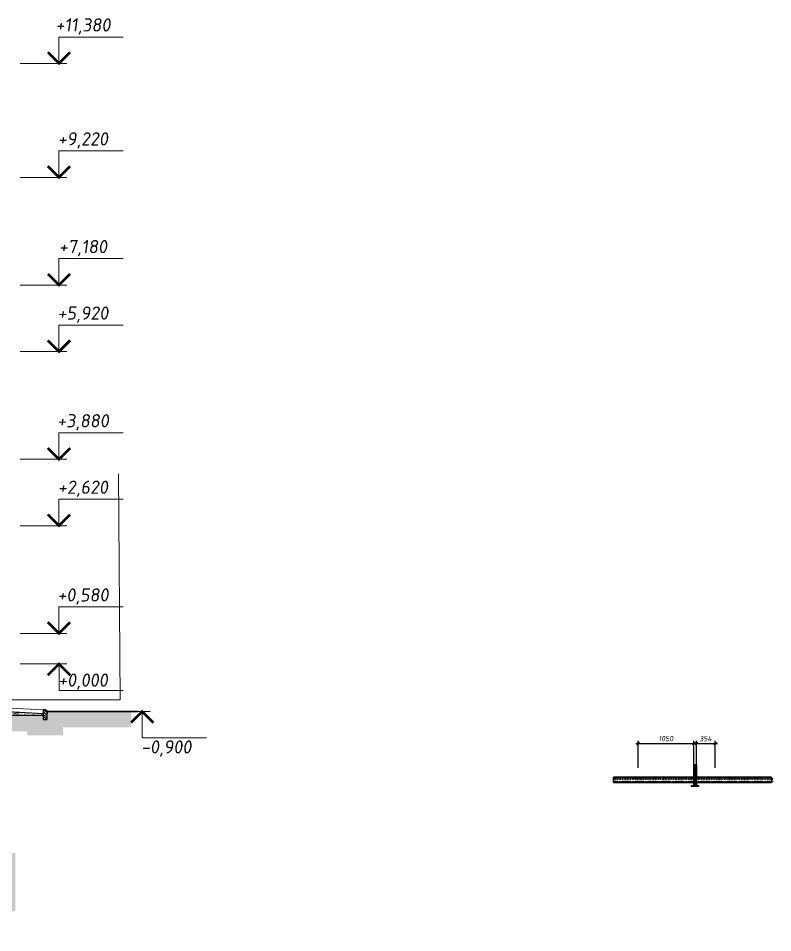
# Model space of a CAD drawing. Header units: millimetres. Extents: x -4447806 to 13389969, y -2188499 to 852203.
# Drawn here: x 3445554 to 3459855, y -689551 to -672224 of the extents above; entities that cross this region are included whole.
import ezdxf
from ezdxf.enums import TextEntityAlignment as Align

# ---------------------------------------------------------------- set-up
doc = ezdxf.new("R2010")
doc.units = ezdxf.units.MM
doc.set_wipeout_variables(frame=1)
doc.linetypes.add('ACAD_ISO02W100', pattern=[15, 12, -3])
for name, color, linetype, lineweight in [('+АР_Отметки', 2, 'Continuous', 9), ('_ЭОМ_ РАЗМЕРЫ', 175, 'Continuous', 15), ('_ЭОМ_Лоток_1', 174, 'Continuous', 30), ('_ЭОМ_Лоток_2_СПЗ', 224, 'Continuous', 30), ('АР_Выноски', 174, 'Continuous', 9), ('АР_Отметки', 250, 'Continuous', 15), ('АР_Штриховка', 252, 'Continuous', 0), ('Фасад толстый', 250, 'Continuous', 30)]:
    doc.layers.add(name, color=color, linetype=linetype, lineweight=lineweight)
doc.styles.add('ROMAND', font='ROMAND', dxfattribs={"width": 0.85})
doc.styles.add('SIMPLEX', font='simplex.shx', dxfattribs={"width": 0.85, "oblique": 7})
doc.styles.add('Архитектурный', font='isocpeur.ttf', dxfattribs={"oblique": 8})
doc.dimstyles.new('R_50', dxfattribs={"dimtxt": 100, "dimasz": 50, "dimexe": 50, "dimexo": 50, "dimgap": 40, "dimtad": 1, "dimdec": 0, "dimzin": 0, "dimdsep": 46, "dimtxsty": 'SIMPLEX', "dimblk1": 'OBLIQUE', "dimblk2": 'OBLIQUE', "dimsah": 1, "dimcen": 0, "dimdle": 50, "dimclrd": 8, "dimclre": 8, "dimclrt": 256, "dimadec": 0, "dimazin": 0, "dimtfac": 2, "dimtdec": 0, "dimtofl": 0, "dimtmove": 0, "dimatfit": 3, "dimldrblk": 'CLOSEDBLANK', "dimfxl": 300, "dimtvp": 3, "dimtfill": 1, "dimtolj": 1, "dimtzin": 0, "dimarcsym": 0})

# ---------------------------------------------------------------- blocks, each defined once
blk = doc.blocks.new('BL034')
at = {"color": 0, "linetype": 'ByBlock', "lineweight": 9}
blk.add_lwpolyline([(0, 0), (0, 500), (1216, 500)], dxfattribs=at)
at = {"color": 0, "linetype": 'ByBlock', "lineweight": 70, "const_width": 50}
blk.add_lwpolyline([(-212, 212), (0, 0), (212, 212)], dxfattribs=at)
at = {"linetype": 'ByBlock', "lineweight": 9, "style": 'ROMAND', "width": 0.85, "flags": 4}
blk.add_attdef('NN,NNN', text='', height=250, dxfattribs=at).set_placement((650, 700), align=Align.MIDDLE)
blk = doc.blocks.new('*U1284')
blk.add_wipeout([(-39, 100), (-39, 88), (-39, 86), (-39, 0), (2961, 0), (2961, 100)])
at = {"color": 0, "linetype": 'ByBlock', "lineweight": -2}
for p, q in [((2961, 100), (-39, 100)), ((-39, 88), (-39, 100)), ((-39, 88), (-39, 86)), ((-39, 0), (-39, 86)), ((2961, 0), (-39, 0)), ((-22, 73), (-27, 73)), ((-27, 66), (-22, 66)), ((-22, 23), (-27, 23)), ((-27, 16), (-22, 16)), ((8, 73), (3, 73)), ((3, 66), (8, 66)), ((8, 23), (3, 23)), ((3, 16), (8, 16)), ((38, 73), (33, 73)), ((33, 66), (38, 66)), ((38, 23), (33, 23)), ((33, 16), (38, 16)), ((73, 73), (68, 73)), ((68, 66), (73, 66)), ((103, 73), (98, 73)), ((98, 66), (103, 66)), ((138, 73), (133, 73)), ((133, 66), (138, 66)), ((138, 23), (133, 23)), ((133, 16), (138, 16)), ((168, 73), (163, 73)), ((163, 66), (168, 66)), ((168, 23), (163, 23)), ((163, 16), (168, 16)), ((198, 73), (193, 73)), ((193, 66), (198, 66)), ((198, 23), (193, 23)), ((193, 16), (198, 16)), ((228, 73), (223, 73)), ((228, 73), (223, 73)), ((223, 66), (228, 66)), ((223, 66), (228, 66)), ((228, 23), (223, 23)), ((228, 23), (223, 23)), ((223, 16), (228, 16)), ((223, 16), (228, 16)), ((258, 73), (253, 73)), ((253, 66), (258, 66)), ((258, 23), (253, 23)), ((253, 16), (258, 16)), ((288, 73), (283, 73)), ((283, 66), (288, 66)), ((288, 23), (283, 23)), ((283, 16), (288, 16)), ((323, 73), (318, 73)), ((318, 66), (323, 66)), ((353, 73), (348, 73)), ((348, 66), (353, 66)), ((388, 73), (383, 73)), ((383, 66), (388, 66)), ((388, 23), (383, 23)), ((383, 16), (388, 16)), ((418, 73), (413, 73)), ((413, 66), (418, 66)), ((418, 23), (413, 23)), ((413, 16), (418, 16)), ((448, 73), (443, 73)), ((443, 66), (448, 66)), ((448, 23), (443, 23)), ((443, 16), (448, 16)), ((478, 73), (473, 73)), ((478, 73), (473, 73)), ((473, 66), (478, 66)), ((473, 66), (478, 66)), ((478, 23), (473, 23)), ((478, 23), (473, 23)), ((473, 16), (478, 16)), ((473, 16), (478, 16)), ((508, 73), (503, 73)), ((503, 66), (508, 66)), ((508, 23), (503, 23)), ((503, 16), (508, 16)), ((538, 73), (533, 73)), ((533, 66), (538, 66)), ((538, 23), (533, 23)), ((533, 16), (538, 16)), ((573, 73), (568, 73)), ((568, 66), (573, 66)), ((603, 73), (598, 73)), ((598, 66), (603, 66)), ((638, 73), (633, 73)), ((633, 66), (638, 66)), ((638, 23), (633, 23)), ((633, 16), (638, 16)), ((668, 73), (663, 73)), ((663, 66), (668, 66)), ((668, 23), (663, 23)), ((663, 16), (668, 16)), ((698, 73), (693, 73)), ((693, 66), (698, 66)), ((698, 23), (693, 23)), ((693, 16), (698, 16)), ((728, 73), (723, 73)), ((728, 73), (723, 73)), ((723, 66), (728, 66)), ((723, 66), (728, 66)), ((728, 23), (723, 23)), ((728, 23), (723, 23)), ((723, 16), (728, 16)), ((723, 16), (728, 16)), ((758, 73), (753, 73)), ((753, 66), (758, 66)), ((758, 23), (753, 23)), ((753, 16), (758, 16)), ((788, 73), (783, 73)), ((783, 66), (788, 66)), ((788, 23), (783, 23)), ((783, 16), (788, 16)), ((823, 73), (818, 73)), ((818, 66), (823, 66)), ((853, 73), (848, 73)), ((848, 66), (853, 66)), ((888, 73), (883, 73)), ((883, 66), (888, 66)), ((888, 23), (883, 23)), ((883, 16), (888, 16)), ((918, 73), (913, 73)), ((913, 66), (918, 66)), ((918, 23), (913, 23)), ((913, 16), (918, 16)), ((948, 73), (943, 73)), ((943, 66), (948, 66)), ((948, 23), (943, 23)), ((943, 16), (948, 16)), ((978, 73), (973, 73)), ((978, 73), (973, 73)), ((973, 66), (978, 66)), ((973, 66), (978, 66)), ((978, 23), (973, 23)), ((978, 23), (973, 23)), ((973, 16), (978, 16)), ((973, 16), (978, 16)), ((1008, 73), (1003, 73)), ((1003, 66), (1008, 66)), ((1008, 23), (1003, 23)), ((1003, 16), (1008, 16)), ((1038, 73), (1033, 73)), ((1033, 66), (1038, 66)), ((1038, 23), (1033, 23)), ((1033, 16), (1038, 16)), ((1073, 73), (1068, 73)), ((1068, 66), (1073, 66)), ((1103, 73), (1098, 73)), ((1098, 66), (1103, 66)), ((1138, 73), (1133, 73)), ((1133, 66), (1138, 66)), ((1138, 23), (1133, 23)), ((1133, 16), (1138, 16)), ((1168, 73), (1163, 73)), ((1163, 66), (1168, 66)), ((1168, 23), (1163, 23)), ((1163, 16), (1168, 16)), ((1198, 73), (1193, 73)), ((1193, 66), (1198, 66)), ((1198, 23), (1193, 23)), ((1193, 16), (1198, 16)), ((1228, 73), (1223, 73)), ((1228, 73), (1223, 73)), ((1223, 66), (1228, 66)), ((1223, 66), (1228, 66)), ((1228, 23), (1223, 23)), ((1228, 23), (1223, 23)), ((1223, 16), (1228, 16)), ((1223, 16), (1228, 16)), ((1258, 73), (1253, 73)), ((1253, 66), (1258, 66)), ((1258, 23), (1253, 23)), ((1253, 16), (1258, 16)), ((1288, 73), (1283, 73)), ((1283, 66), (1288, 66)), ((1288, 23), (1283, 23)), ((1283, 16), (1288, 16)), ((1323, 73), (1318, 73)), ((1318, 66), (1323, 66)), ((1353, 73), (1348, 73)), ((1348, 66), (1353, 66)), ((1388, 73), (1383, 73)), ((1383, 66), (1388, 66)), ((1388, 23), (1383, 23)), ((1383, 16), (1388, 16)), ((1418, 73), (1413, 73)), ((1413, 66), (1418, 66)), ((1418, 23), (1413, 23)), ((1413, 16), (1418, 16)), ((1448, 73), (1443, 73)), ((1443, 66), (1448, 66)), ((1448, 23), (1443, 23)), ((1443, 16), (1448, 16)), ((1478, 73), (1473, 73)), ((1478, 73), (1473, 73)), ((1473, 66), (1478, 66)), ((1473, 66), (1478, 66)), ((1478, 23), (1473, 23)), ((1478, 23), (1473, 23)), ((1473, 16), (1478, 16)), ((1473, 16), (1478, 16)), ((1508, 73), (1503, 73)), ((1503, 66), (1508, 66)), ((1508, 23), (1503, 23)), ((1503, 16), (1508, 16)), ((1538, 73), (1533, 73)), ((1533, 66), (1538, 66)), ((1538, 23), (1533, 23)), ((1533, 16), (1538, 16)), ((1573, 73), (1568, 73)), ((1568, 66), (1573, 66)), ((1603, 73), (1598, 73)), ((1598, 66), (1603, 66)), ((1638, 73), (1633, 73)), ((1633, 66), (1638, 66)), ((1638, 23), (1633, 23)), ((1633, 16), (1638, 16)), ((1668, 73), (1663, 73)), ((1663, 66), (1668, 66)), ((1668, 23), (1663, 23)), ((1663, 16), (1668, 16)), ((1698, 73), (1693, 73)), ((1693, 66), (1698, 66)), ((1698, 23), (1693, 23)), ((1693, 16), (1698, 16)), ((1728, 73), (1723, 73)), ((1728, 73), (1723, 73)), ((1723, 66), (1728, 66)), ((1723, 66), (1728, 66)), ((1728, 23), (1723, 23)), ((1728, 23), (1723, 23)), ((1723, 16), (1728, 16)), ((1723, 16), (1728, 16)), ((1758, 73), (1753, 73)), ((1753, 66), (1758, 66)), ((1758, 23), (1753, 23)), ((1753, 16), (1758, 16)), ((1788, 73), (1783, 73)), ((1783, 66), (1788, 66)), ((1788, 23), (1783, 23)), ((1783, 16), (1788, 16)), ((1823, 73), (1818, 73)), ((1818, 66), (1823, 66)), ((1853, 73), (1848, 73)), ((1848, 66), (1853, 66)), ((1888, 73), (1883, 73)), ((1883, 66), (1888, 66)), ((1888, 23), (1883, 23)), ((1883, 16), (1888, 16)), ((1918, 73), (1913, 73)), ((1913, 66), (1918, 66)), ((1918, 23), (1913, 23)), ((1913, 16), (1918, 16)), ((1948, 73), (1943, 73)), ((1943, 66), (1948, 66)), ((1948, 23), (1943, 23)), ((1943, 16), (1948, 16)), ((1978, 73), (1973, 73)), ((1978, 73), (1973, 73)), ((1973, 66), (1978, 66)), ((1973, 66), (1978, 66)), ((1978, 23), (1973, 23)), ((1978, 23), (1973, 23)), ((1973, 16), (1978, 16)), ((1973, 16), (1978, 16)), ((2008, 73), (2003, 73)), ((2003, 66), (2008, 66)), ((2008, 23), (2003, 23)), ((2003, 16), (2008, 16)), ((2038, 73), (2033, 73)), ((2033, 66), (2038, 66)), ((2038, 23), (2033, 23)), ((2033, 16), (2038, 16)), ((2073, 73), (2068, 73)), ((2068, 66), (2073, 66)), ((2103, 73), (2098, 73)), ((2098, 66), (2103, 66)), ((2138, 73), (2133, 73)), ((2133, 66), (2138, 66)), ((2138, 23), (2133, 23)), ((2133, 16), (2138, 16)), ((2168, 73), (2163, 73)), ((2163, 66), (2168, 66)), ((2168, 23), (2163, 23)), ((2163, 16), (2168, 16)), ((2198, 73), (2193, 73)), ((2193, 66), (2198, 66)), ((2198, 23), (2193, 23)), ((2193, 16), (2198, 16)), ((2228, 73), (2223, 73)), ((2228, 73), (2223, 73)), ((2223, 66), (2228, 66)), ((2223, 66), (2228, 66)), ((2228, 23), (2223, 23)), ((2228, 23), (2223, 23)), ((2223, 16), (2228, 16)), ((2223, 16), (2228, 16)), ((2258, 73), (2253, 73)), ((2253, 66), (2258, 66)), ((2258, 23), (2253, 23)), ((2253, 16), (2258, 16)), ((2288, 73), (2283, 73)), ((2283, 66), (2288, 66)), ((2288, 23), (2283, 23)), ((2283, 16), (2288, 16)), ((2323, 73), (2318, 73)), ((2318, 66), (2323, 66)), ((2353, 73), (2348, 73)), ((2348, 66), (2353, 66)), ((2388, 73), (2383, 73)), ((2383, 66), (2388, 66)), ((2388, 23), (2383, 23)), ((2383, 16), (2388, 16)), ((2418, 73), (2413, 73)), ((2413, 66), (2418, 66)), ((2418, 23), (2413, 23)), ((2413, 16), (2418, 16)), ((2448, 73), (2443, 73)), ((2443, 66), (2448, 66)), ((2448, 23), (2443, 23)), ((2443, 16), (2448, 16)), ((2478, 73), (2473, 73)), ((2478, 73), (2473, 73)), ((2473, 66), (2478, 66)), ((2473, 66), (2478, 66)), ((2478, 23), (2473, 23)), ((2478, 23), (2473, 23)), ((2473, 16), (2478, 16)), ((2473, 16), (2478, 16)), ((2508, 73), (2503, 73)), ((2503, 66), (2508, 66)), ((2508, 23), (2503, 23)), ((2503, 16), (2508, 16)), ((2538, 73), (2533, 73)), ((2533, 66), (2538, 66)), ((2538, 23), (2533, 23)), ((2533, 16), (2538, 16)), ((2573, 73), (2568, 73)), ((2568, 66), (2573, 66)), ((2603, 73), (2598, 73)), ((2598, 66), (2603, 66)), ((2638, 73), (2633, 73)), ((2633, 66), (2638, 66)), ((2638, 23), (2633, 23)), ((2633, 16), (2638, 16)), ((2668, 73), (2663, 73)), ((2663, 66), (2668, 66)), ((2668, 23), (2663, 23)), ((2663, 16), (2668, 16)), ((2698, 73), (2693, 73)), ((2693, 66), (2698, 66)), ((2698, 23), (2693, 23)), ((2693, 16), (2698, 16)), ((2728, 73), (2723, 73)), ((2728, 73), (2723, 73)), ((2723, 66), (2728, 66)), ((2723, 66), (2728, 66)), ((2728, 23), (2723, 23)), ((2728, 23), (2723, 23)), ((2723, 16), (2728, 16)), ((2723, 16), (2728, 16)), ((2758, 73), (2753, 73)), ((2753, 66), (2758, 66)), ((2758, 23), (2753, 23)), ((2753, 16), (2758, 16)), ((2788, 73), (2783, 73)), ((2783, 66), (2788, 66)), ((2788, 23), (2783, 23)), ((2783, 16), (2788, 16)), ((2823, 73), (2818, 73)), ((2818, 66), (2823, 66)), ((2853, 73), (2848, 73)), ((2848, 66), (2853, 66)), ((2888, 73), (2883, 73)), ((2883, 66), (2888, 66)), ((2888, 23), (2883, 23)), ((2883, 16), (2888, 16)), ((2918, 73), (2913, 73)), ((2913, 66), (2918, 66)), ((2918, 23), (2913, 23)), ((2913, 16), (2918, 16)), ((2948, 73), (2943, 73)), ((2943, 66), (2948, 66)), ((2948, 23), (2943, 23)), ((2943, 16), (2948, 16)), ((2961, 100), (2961, 0)), ((2978, 73), (2973, 73)), ((2973, 66), (2978, 66)), ((2978, 23), (2973, 23)), ((2973, 16), (2978, 16))]:
    blk.add_line(p, q, dxfattribs=at)
for centre, start, end in [((-27, 69), 90, 270), ((-27, 20), 90, 270), ((-22, 69), 270, 90), ((-22, 20), 270, 90), ((3, 69), 90, 270), ((3, 20), 90, 270), ((8, 69), 270, 90), ((8, 20), 270, 90), ((33, 69), 90, 270), ((33, 20), 90, 270), ((38, 69), 270, 90), ((38, 20), 270, 90), ((68, 69), 90, 270), ((73, 69), 270, 90), ((98, 69), 90, 270), ((103, 69), 270, 90), ((133, 69), 90, 270), ((133, 20), 90, 270), ((138, 69), 270, 90), ((138, 20), 270, 90), ((163, 69), 90, 270), ((163, 20), 90, 270), ((168, 69), 270, 90), ((168, 20), 270, 90), ((193, 69), 90, 270), ((193, 20), 90, 270), ((198, 69), 270, 90), ((198, 20), 270, 90), ((223, 69), 90, 270), ((223, 69), 90, 270), ((223, 20), 90, 270), ((223, 20), 90, 270), ((228, 69), 270, 90), ((228, 69), 270, 90), ((228, 20), 270, 90), ((228, 20), 270, 90), ((253, 69), 90, 270), ((253, 20), 90, 270), ((258, 69), 270, 90), ((258, 20), 270, 90), ((283, 69), 90, 270), ((283, 20), 90, 270), ((288, 69), 270, 90), ((288, 20), 270, 90), ((318, 69), 90, 270), ((323, 69), 270, 90), ((348, 69), 90, 270), ((353, 69), 270, 90), ((383, 69), 90, 270), ((383, 20), 90, 270), ((388, 69), 270, 90), ((388, 20), 270, 90), ((413, 69), 90, 270), ((413, 20), 90, 270), ((418, 69), 270, 90), ((418, 20), 270, 90), ((443, 69), 90, 270), ((443, 20), 90, 270), ((448, 69), 270, 90), ((448, 20), 270, 90), ((473, 69), 90, 270), ((473, 69), 90, 270), ((473, 20), 90, 270), ((473, 20), 90, 270), ((478, 69), 270, 90), ((478, 69), 270, 90), ((478, 20), 270, 90), ((478, 20), 270, 90), ((503, 69), 90, 270), ((503, 20), 90, 270), ((508, 69), 270, 90), ((508, 20), 270, 90), ((533, 69), 90, 270), ((533, 20), 90, 270), ((538, 69), 270, 90), ((538, 20), 270, 90), ((568, 69), 90, 270), ((573, 69), 270, 90), ((598, 69), 90, 270), ((603, 69), 270, 90), ((633, 69), 90, 270), ((633, 20), 90, 270), ((638, 69), 270, 90), ((638, 20), 270, 90), ((663, 69), 90, 270), ((663, 20), 90, 270), ((668, 69), 270, 90), ((668, 20), 270, 90), ((693, 69), 90, 270), ((693, 20), 90, 270), ((698, 69), 270, 90), ((698, 20), 270, 90), ((723, 69), 90, 270), ((723, 69), 90, 270), ((723, 20), 90, 270), ((723, 20), 90, 270), ((728, 69), 270, 90), ((728, 69), 270, 90), ((728, 20), 270, 90), ((728, 20), 270, 90), ((753, 69), 90, 270), ((753, 20), 90, 270), ((758, 69), 270, 90), ((758, 20), 270, 90), ((783, 69), 90, 270), ((783, 20), 90, 270), ((788, 69), 270, 90), ((788, 20), 270, 90), ((818, 69), 90, 270), ((823, 69), 270, 90), ((848, 69), 90, 270), ((853, 69), 270, 90), ((883, 69), 90, 270), ((883, 20), 90, 270), ((888, 69), 270, 90), ((888, 20), 270, 90), ((913, 69), 90, 270), ((913, 20), 90, 270), ((918, 69), 270, 90), ((918, 20), 270, 90), ((943, 69), 90, 270), ((943, 20), 90, 270), ((948, 69), 270, 90), ((948, 20), 270, 90), ((973, 69), 90, 270), ((973, 69), 90, 270), ((973, 20), 90, 270), ((973, 20), 90, 270), ((978, 69), 270, 90), ((978, 69), 270, 90), ((978, 20), 270, 90), ((978, 20), 270, 90), ((1003, 69), 90, 270), ((1003, 20), 90, 270), ((1008, 69), 270, 90), ((1008, 20), 270, 90), ((1033, 69), 90, 270), ((1033, 20), 90, 270), ((1038, 69), 270, 90), ((1038, 20), 270, 90), ((1068, 69), 90, 270), ((1073, 69), 270, 90), ((1098, 69), 90, 270), ((1103, 69), 270, 90), ((1133, 69), 90, 270), ((1133, 20), 90, 270), ((1138, 69), 270, 90), ((1138, 20), 270, 90), ((1163, 69), 90, 270), ((1163, 20), 90, 270), ((1168, 69), 270, 90), ((1168, 20), 270, 90), ((1193, 69), 90, 270), ((1193, 20), 90, 270), ((1198, 69), 270, 90), ((1198, 20), 270, 90), ((1223, 69), 90, 270), ((1223, 69), 90, 270), ((1223, 20), 90, 270), ((1223, 20), 90, 270), ((1228, 69), 270, 90), ((1228, 69), 270, 90), ((1228, 20), 270, 90), ((1228, 20), 270, 90), ((1253, 69), 90, 270), ((1253, 20), 90, 270), ((1258, 69), 270, 90), ((1258, 20), 270, 90), ((1283, 69), 90, 270), ((1283, 20), 90, 270), ((1288, 69), 270, 90), ((1288, 20), 270, 90), ((1318, 69), 90, 270), ((1323, 69), 270, 90), ((1348, 69), 90, 270), ((1353, 69), 270, 90), ((1383, 69), 90, 270), ((1383, 20), 90, 270), ((1388, 69), 270, 90), ((1388, 20), 270, 90), ((1413, 69), 90, 270), ((1413, 20), 90, 270), ((1418, 69), 270, 90), ((1418, 20), 270, 90), ((1443, 69), 90, 270), ((1443, 20), 90, 270), ((1448, 69), 270, 90), ((1448, 20), 270, 90), ((1473, 69), 90, 270), ((1473, 69), 90, 270), ((1473, 20), 90, 270), ((1473, 20), 90, 270), ((1478, 69), 270, 90), ((1478, 69), 270, 90), ((1478, 20), 270, 90), ((1478, 20), 270, 90), ((1503, 69), 90, 270), ((1503, 20), 90, 270), ((1508, 69), 270, 90), ((1508, 20), 270, 90), ((1533, 69), 90, 270), ((1533, 20), 90, 270), ((1538, 69), 270, 90), ((1538, 20), 270, 90), ((1568, 69), 90, 270), ((1573, 69), 270, 90), ((1598, 69), 90, 270), ((1603, 69), 270, 90), ((1633, 69), 90, 270), ((1633, 20), 90, 270), ((1638, 69), 270, 90), ((1638, 20), 270, 90), ((1663, 69), 90, 270), ((1663, 20), 90, 270), ((1668, 69), 270, 90), ((1668, 20), 270, 90), ((1693, 69), 90, 270), ((1693, 20), 90, 270), ((1698, 69), 270, 90), ((1698, 20), 270, 90), ((1723, 69), 90, 270), ((1723, 69), 90, 270), ((1723, 20), 90, 270), ((1723, 20), 90, 270), ((1728, 69), 270, 90), ((1728, 69), 270, 90), ((1728, 20), 270, 90), ((1728, 20), 270, 90), ((1753, 69), 90, 270), ((1753, 20), 90, 270), ((1758, 69), 270, 90), ((1758, 20), 270, 90), ((1783, 69), 90, 270), ((1783, 20), 90, 270), ((1788, 69), 270, 90), ((1788, 20), 270, 90), ((1818, 69), 90, 270), ((1823, 69), 270, 90), ((1848, 69), 90, 270), ((1853, 69), 270, 90), ((1883, 69), 90, 270), ((1883, 20), 90, 270), ((1888, 69), 270, 90), ((1888, 20), 270, 90), ((1913, 69), 90, 270), ((1913, 20), 90, 270), ((1918, 69), 270, 90), ((1918, 20), 270, 90), ((1943, 69), 90, 270), ((1943, 20), 90, 270), ((1948, 69), 270, 90), ((1948, 20), 270, 90), ((1973, 69), 90, 270), ((1973, 69), 90, 270), ((1973, 20), 90, 270), ((1973, 20), 90, 270), ((1978, 69), 270, 90), ((1978, 69), 270, 90), ((1978, 20), 270, 90), ((1978, 20), 270, 90), ((2003, 69), 90, 270), ((2003, 20), 90, 270), ((2008, 69), 270, 90), ((2008, 20), 270, 90), ((2033, 69), 90, 270), ((2033, 20), 90, 270), ((2038, 69), 270, 90), ((2038, 20), 270, 90), ((2068, 69), 90, 270), ((2073, 69), 270, 90), ((2098, 69), 90, 270), ((2103, 69), 270, 90), ((2133, 69), 90, 270), ((2133, 20), 90, 270), ((2138, 69), 270, 90), ((2138, 20), 270, 90), ((2163, 69), 90, 270), ((2163, 20), 90, 270), ((2168, 69), 270, 90), ((2168, 20), 270, 90), ((2193, 69), 90, 270), ((2193, 20), 90, 270), ((2198, 69), 270, 90), ((2198, 20), 270, 90), ((2223, 69), 90, 270), ((2223, 69), 90, 270), ((2223, 20), 90, 270), ((2223, 20), 90, 270), ((2228, 69), 270, 90), ((2228, 69), 270, 90), ((2228, 20), 270, 90), ((2228, 20), 270, 90), ((2253, 69), 90, 270), ((2253, 20), 90, 270), ((2258, 69), 270, 90), ((2258, 20), 270, 90), ((2283, 69), 90, 270), ((2283, 20), 90, 270), ((2288, 69), 270, 90), ((2288, 20), 270, 90), ((2318, 69), 90, 270), ((2323, 69), 270, 90), ((2348, 69), 90, 270), ((2353, 69), 270, 90), ((2383, 69), 90, 270), ((2383, 20), 90, 270), ((2388, 69), 270, 90), ((2388, 20), 270, 90), ((2413, 69), 90, 270), ((2413, 20), 90, 270), ((2418, 69), 270, 90), ((2418, 20), 270, 90), ((2443, 69), 90, 270), ((2443, 20), 90, 270), ((2448, 69), 270, 90), ((2448, 20), 270, 90), ((2473, 69), 90, 270), ((2473, 69), 90, 270), ((2473, 20), 90, 270), ((2473, 20), 90, 270), ((2478, 69), 270, 90), ((2478, 69), 270, 90), ((2478, 20), 270, 90), ((2478, 20), 270, 90), ((2503, 69), 90, 270), ((2503, 20), 90, 270), ((2508, 69), 270, 90), ((2508, 20), 270, 90), ((2533, 69), 90, 270), ((2533, 20), 90, 270), ((2538, 69), 270, 90), ((2538, 20), 270, 90), ((2568, 69), 90, 270), ((2573, 69), 270, 90), ((2598, 69), 90, 270), ((2603, 69), 270, 90), ((2633, 69), 90, 270), ((2633, 20), 90, 270), ((2638, 69), 270, 90), ((2638, 20), 270, 90), ((2663, 69), 90, 270), ((2663, 20), 90, 270), ((2668, 69), 270, 90), ((2668, 20), 270, 90), ((2693, 69), 90, 270), ((2693, 20), 90, 270), ((2698, 69), 270, 90), ((2698, 20), 270, 90), ((2723, 69), 90, 270), ((2723, 69), 90, 270), ((2723, 20), 90, 270), ((2723, 20), 90, 270), ((2728, 69), 270, 90), ((2728, 69), 270, 90), ((2728, 20), 270, 90), ((2728, 20), 270, 90), ((2753, 69), 90, 270), ((2753, 20), 90, 270), ((2758, 69), 270, 90), ((2758, 20), 270, 90), ((2783, 69), 90, 270), ((2783, 20), 90, 270), ((2788, 69), 270, 90), ((2788, 20), 270, 90), ((2818, 69), 90, 270), ((2823, 69), 270, 90), ((2848, 69), 90, 270), ((2853, 69), 270, 90), ((2883, 69), 90, 270), ((2883, 20), 90, 270), ((2888, 69), 270, 90), ((2888, 20), 270, 90), ((2913, 69), 90, 270), ((2913, 20), 90, 270), ((2918, 69), 270, 90), ((2918, 20), 270, 90), ((2943, 69), 90, 270), ((2943, 20), 90, 270), ((2948, 69), 270, 90), ((2948, 20), 270, 90), ((2973, 69), 90, 270), ((2973, 20), 90, 270), ((2978, 69), 270, 90), ((2978, 20), 270, 90)]:
    blk.add_arc(centre, 3.5, start, end, dxfattribs=at)
at = {"layer": 'Defpoints', "color": 0, "linetype": 'ACAD_ISO02W100', "lineweight": 15}
for p, q in [((70, 5), (70, 17)), ((71, 19), (105, 19)), ((71, 18), (105, 18)), ((71, 5), (71, 17)), ((77, 4), (71, 4)), ((77, 3), (71, 3)), ((77, 3), (77, 4)), ((100, 3), (100, 4)), ((105, 4), (100, 4)), ((100, 3), (105, 3)), ((106, 17), (106, 5)), ((107, 5), (107, 17)), ((320, 5), (320, 17)), ((321, 19), (355, 19)), ((321, 18), (355, 18)), ((321, 5), (321, 17)), ((327, 4), (321, 4)), ((327, 3), (321, 3)), ((327, 3), (327, 4)), ((350, 3), (350, 4)), ((355, 4), (350, 4)), ((350, 3), (355, 3)), ((356, 17), (356, 5)), ((357, 5), (357, 17)), ((570, 5), (570, 17)), ((571, 19), (605, 19)), ((571, 18), (605, 18)), ((571, 5), (571, 17)), ((577, 4), (571, 4)), ((577, 3), (571, 3)), ((577, 3), (577, 4)), ((600, 3), (600, 4)), ((605, 4), (600, 4)), ((600, 3), (605, 3)), ((606, 17), (606, 5)), ((607, 5), (607, 17)), ((820, 5), (820, 17)), ((821, 19), (855, 19)), ((821, 18), (855, 18)), ((821, 5), (821, 17)), ((827, 4), (821, 4)), ((827, 3), (821, 3)), ((827, 3), (827, 4)), ((850, 3), (850, 4)), ((855, 4), (850, 4)), ((850, 3), (855, 3)), ((856, 17), (856, 5)), ((857, 5), (857, 17)), ((1070, 5), (1070, 17)), ((1071, 19), (1105, 19)), ((1071, 18), (1105, 18)), ((1071, 5), (1071, 17)), ((1077, 4), (1071, 4)), ((1077, 3), (1071, 3)), ((1077, 3), (1077, 4)), ((1100, 3), (1100, 4)), ((1105, 4), (1100, 4)), ((1100, 3), (1105, 3)), ((1106, 17), (1106, 5)), ((1107, 5), (1107, 17)), ((1320, 5), (1320, 17)), ((1321, 19), (1355, 19)), ((1321, 18), (1355, 18)), ((1321, 5), (1321, 17)), ((1327, 4), (1321, 4)), ((1327, 3), (1321, 3)), ((1327, 3), (1327, 4)), ((1350, 3), (1350, 4)), ((1355, 4), (1350, 4)), ((1350, 3), (1355, 3)), ((1356, 17), (1356, 5)), ((1357, 5), (1357, 17)), ((1570, 5), (1570, 17)), ((1571, 19), (1605, 19)), ((1571, 18), (1605, 18)), ((1571, 5), (1571, 17)), ((1577, 4), (1571, 4)), ((1577, 3), (1571, 3)), ((1577, 3), (1577, 4)), ((1600, 3), (1600, 4)), ((1605, 4), (1600, 4)), ((1600, 3), (1605, 3)), ((1606, 17), (1606, 5)), ((1607, 5), (1607, 17)), ((1820, 5), (1820, 17)), ((1821, 19), (1855, 19)), ((1821, 18), (1855, 18)), ((1821, 5), (1821, 17)), ((1827, 4), (1821, 4)), ((1827, 3), (1821, 3)), ((1827, 3), (1827, 4)), ((1850, 3), (1850, 4)), ((1855, 4), (1850, 4)), ((1850, 3), (1855, 3)), ((1856, 17), (1856, 5)), ((1857, 5), (1857, 17)), ((2070, 5), (2070, 17)), ((2071, 19), (2105, 19)), ((2071, 18), (2105, 18)), ((2071, 5), (2071, 17)), ((2077, 4), (2071, 4)), ((2077, 3), (2071, 3)), ((2077, 3), (2077, 4)), ((2100, 3), (2100, 4)), ((2105, 4), (2100, 4)), ((2100, 3), (2105, 3)), ((2106, 17), (2106, 5)), ((2107, 5), (2107, 17)), ((2320, 5), (2320, 17)), ((2321, 19), (2355, 19)), ((2321, 18), (2355, 18)), ((2321, 5), (2321, 17)), ((2327, 4), (2321, 4)), ((2327, 3), (2321, 3)), ((2327, 3), (2327, 4)), ((2350, 3), (2350, 4)), ((2355, 4), (2350, 4)), ((2350, 3), (2355, 3)), ((2356, 17), (2356, 5)), ((2357, 5), (2357, 17)), ((2570, 5), (2570, 17)), ((2571, 19), (2605, 19)), ((2571, 18), (2605, 18)), ((2571, 5), (2571, 17)), ((2577, 4), (2571, 4)), ((2577, 3), (2571, 3)), ((2577, 3), (2577, 4)), ((2600, 3), (2600, 4)), ((2605, 4), (2600, 4)), ((2600, 3), (2605, 3)), ((2606, 17), (2606, 5)), ((2607, 5), (2607, 17)), ((2820, 5), (2820, 17)), ((2821, 19), (2855, 19)), ((2821, 18), (2855, 18)), ((2821, 5), (2821, 17)), ((2827, 4), (2821, 4)), ((2827, 3), (2821, 3)), ((2827, 3), (2827, 4)), ((2850, 3), (2850, 4)), ((2855, 4), (2850, 4)), ((2850, 3), (2855, 3)), ((2856, 17), (2856, 5)), ((2857, 5), (2857, 17))]:
    blk.add_line(p, q, dxfattribs=at)
for centre, radius, start, end in [((71, 17), 1.7, 90, 173.2098), ((71, 17), 1.7, 173.2098, 180), ((71, 5), 1.7, 180, 186.8035), ((71, 5), 1.7, 186.8035, 270), ((71, 17), 0.5, 90, 180), ((71, 5), 0.5, 180, 270), ((105, 17), 1.7, 6.7696, 90), ((105, 17), 0.5, 0, 90), ((105, 5), 0.5, 270, 0), ((105, 5), 1.7, 270, 353.1774), ((105, 17), 1.7, 0, 6.7696), ((105, 5), 1.7, 353.1774, 0), ((321, 17), 1.7, 90, 173.2098), ((321, 17), 1.7, 173.2098, 180), ((321, 5), 1.7, 180, 186.8035), ((321, 5), 1.7, 186.8035, 270), ((321, 17), 0.5, 90, 180), ((321, 5), 0.5, 180, 270), ((355, 17), 1.7, 6.7696, 90), ((355, 17), 0.5, 0, 90), ((355, 5), 0.5, 270, 0), ((355, 5), 1.7, 270, 353.1774), ((355, 17), 1.7, 0, 6.7696), ((355, 5), 1.7, 353.1774, 0), ((571, 17), 1.7, 90, 173.2098), ((571, 17), 1.7, 173.2098, 180), ((571, 5), 1.7, 180, 186.8035), ((571, 5), 1.7, 186.8035, 270), ((571, 17), 0.5, 90, 180), ((571, 5), 0.5, 180, 270), ((605, 17), 1.7, 6.7696, 90), ((605, 17), 0.5, 0, 90), ((605, 5), 0.5, 270, 0), ((605, 5), 1.7, 270, 353.1774), ((605, 17), 1.7, 0, 6.7696), ((605, 5), 1.7, 353.1774, 0), ((821, 17), 1.7, 90, 173.2098), ((821, 17), 1.7, 173.2098, 180), ((821, 5), 1.7, 180, 186.8035), ((821, 5), 1.7, 186.8035, 270), ((821, 17), 0.5, 90, 180), ((821, 5), 0.5, 180, 270), ((855, 17), 1.7, 6.7696, 90), ((855, 17), 0.5, 0, 90), ((855, 5), 0.5, 270, 0), ((855, 5), 1.7, 270, 353.1774), ((855, 17), 1.7, 0, 6.7696), ((855, 5), 1.7, 353.1774, 0), ((1071, 17), 1.7, 90, 173.2098), ((1071, 17), 1.7, 173.2098, 180), ((1071, 5), 1.7, 180, 186.8035), ((1071, 5), 1.7, 186.8035, 270), ((1071, 17), 0.5, 90, 180), ((1071, 5), 0.5, 180, 270), ((1105, 17), 1.7, 6.7696, 90), ((1105, 17), 0.5, 0, 90), ((1105, 5), 0.5, 270, 0), ((1105, 5), 1.7, 270, 353.1774), ((1105, 17), 1.7, 0, 6.7696), ((1105, 5), 1.7, 353.1774, 0), ((1321, 17), 1.7, 90, 173.2098), ((1321, 17), 1.7, 173.2098, 180), ((1321, 5), 1.7, 180, 186.8035), ((1321, 5), 1.7, 186.8035, 270), ((1321, 17), 0.5, 90, 180), ((1321, 5), 0.5, 180, 270), ((1355, 17), 1.7, 6.7696, 90), ((1355, 17), 0.5, 0, 90), ((1355, 5), 0.5, 270, 0), ((1355, 5), 1.7, 270, 353.1774), ((1355, 17), 1.7, 0, 6.7696), ((1355, 5), 1.7, 353.1774, 0), ((1571, 17), 1.7, 90, 173.2098), ((1571, 17), 1.7, 173.2098, 180), ((1571, 5), 1.7, 180, 186.8035), ((1571, 5), 1.7, 186.8035, 270), ((1571, 17), 0.5, 90, 180), ((1571, 5), 0.5, 180, 270), ((1605, 17), 1.7, 6.7696, 90), ((1605, 17), 0.5, 0, 90), ((1605, 5), 0.5, 270, 0), ((1605, 5), 1.7, 270, 353.1774), ((1605, 17), 1.7, 0, 6.7696), ((1605, 5), 1.7, 353.1774, 0), ((1821, 17), 1.7, 90, 173.2098), ((1821, 17), 1.7, 173.2098, 180), ((1821, 5), 1.7, 180, 186.8035), ((1821, 5), 1.7, 186.8035, 270), ((1821, 17), 0.5, 90, 180), ((1821, 5), 0.5, 180, 270), ((1855, 17), 1.7, 6.7696, 90), ((1855, 17), 0.5, 0, 90), ((1855, 5), 0.5, 270, 0), ((1855, 5), 1.7, 270, 353.1774), ((1855, 17), 1.7, 0, 6.7696), ((1855, 5), 1.7, 353.1774, 0), ((2071, 17), 1.7, 90, 173.2098), ((2071, 17), 1.7, 173.2098, 180), ((2071, 5), 1.7, 180, 186.8035), ((2071, 5), 1.7, 186.8035, 270), ((2071, 17), 0.5, 90, 180), ((2071, 5), 0.5, 180, 270), ((2105, 17), 1.7, 6.7696, 90), ((2105, 17), 0.5, 0, 90), ((2105, 5), 0.5, 270, 0), ((2105, 5), 1.7, 270, 353.1774), ((2105, 17), 1.7, 0, 6.7696), ((2105, 5), 1.7, 353.1774, 0), ((2321, 17), 1.7, 90, 173.2098), ((2321, 17), 1.7, 173.2098, 180), ((2321, 5), 1.7, 180, 186.8035), ((2321, 5), 1.7, 186.8035, 270), ((2321, 17), 0.5, 90, 180), ((2321, 5), 0.5, 180, 270), ((2355, 17), 1.7, 6.7696, 90), ((2355, 17), 0.5, 0, 90), ((2355, 5), 0.5, 270, 0), ((2355, 5), 1.7, 270, 353.1774), ((2355, 17), 1.7, 0, 6.7696), ((2355, 5), 1.7, 353.1774, 0), ((2571, 17), 1.7, 90, 173.2098), ((2571, 17), 1.7, 173.2098, 180), ((2571, 5), 1.7, 180, 186.8035), ((2571, 5), 1.7, 186.8035, 270), ((2571, 17), 0.5, 90, 180), ((2571, 5), 0.5, 180, 270), ((2605, 17), 1.7, 6.7696, 90), ((2605, 17), 0.5, 0, 90), ((2605, 5), 0.5, 270, 0), ((2605, 5), 1.7, 270, 353.1774), ((2605, 17), 1.7, 0, 6.7696), ((2605, 5), 1.7, 353.1774, 0), ((2821, 17), 1.7, 90, 173.2098), ((2821, 17), 1.7, 173.2098, 180), ((2821, 5), 1.7, 180, 186.8035), ((2821, 5), 1.7, 186.8035, 270), ((2821, 17), 0.5, 90, 180), ((2821, 5), 0.5, 180, 270), ((2855, 17), 1.7, 6.7696, 90), ((2855, 17), 0.5, 0, 90), ((2855, 5), 0.5, 270, 0), ((2855, 5), 1.7, 270, 353.1774), ((2855, 17), 1.7, 0, 6.7696), ((2855, 5), 1.7, 353.1774, 0)]:
    blk.add_arc(centre, radius, start, end, dxfattribs=at)
blk = doc.blocks.new('*U1278')
at = {"color": 0, "linetype": 'ByBlock', "lineweight": -2}
for p, q in [((-10, 17), (-10, -17)), ((-8, 17), (-8, -17)), ((7, 21), (-7, 21)), ((7, 18), (-7, 18)), ((1, 11), (1, 14)), ((1, 14), (7, 14)), ((1, 11), (7, 11)), ((8, 15), (8, 17)), ((11, 15), (11, 17)), ((-7, -18), (7, -18)), ((-7, -20), (7, -20)), ((1, -13), (1, -11)), ((7, -11), (1, -11)), ((7, -13), (1, -13)), ((8, -17), (8, -14)), ((11, -17), (11, -14))]:
    blk.add_line(p, q, dxfattribs=at)
for centre, radius, start, end in [((-7, 17), 3.5, 90, 180), ((-7, 17), 1, 90, 180), ((7, 17), 3.5, 0, 90), ((7, 17), 1, 0, 90), ((7, 15), 3.5, 270, 0), ((7, 15), 1, 270, 0), ((-7, -17), 3.5, 180, 270), ((-7, -17), 1, 180, 270), ((7, -14), 3.5, 0, 90), ((7, -14), 1, 0, 90), ((7, -17), 3.5, 270, 0), ((7, -17), 1, 270, 0)]:
    blk.add_arc(centre, radius, start, end, dxfattribs=at)
blk = doc.blocks.new('*U1281')
at = {"color": 0, "linetype": 'ByBlock', "lineweight": -2}
for p, q in [((45, 0), (-45, 0)), ((75, 0), (45, 0)), ((75, -6), (75, 0)), ((-75, -6), (-75, 0)), ((-45, 0), (-75, 0)), ((-45, -6), (-75, -6)), ((45, -6), (-45, -6)), ((-25, -406), (-25, -6)), ((-21, -406), (-21, -6)), ((-11, -406), (-11, -6)), ((-5, -39), (-5, -23)), ((-5, -89), (-5, -73)), ((-5, -139), (-5, -123)), ((-5, -189), (-5, -173)), ((5, -23), (5, -39)), ((5, -73), (5, -89)), ((5, -123), (5, -139)), ((5, -173), (5, -189)), ((11, -406), (11, -6)), ((21, -406), (21, -6)), ((25, -406), (25, -6)), ((75, -6), (45, -6)), ((-5, -239), (-5, -223)), ((-5, -289), (-5, -273)), ((-5, -339), (-5, -323)), ((5, -223), (5, -239)), ((5, -273), (5, -289)), ((5, -323), (5, -339)), ((-17, -406), (-25, -406)), ((-14, -406), (-17, -406)), ((-11, -406), (-14, -406)), ((-11, -406), (11, -406)), ((-5, -389), (-5, -373)), ((5, -373), (5, -389)), ((14, -406), (11, -406)), ((17, -406), (14, -406)), ((25, -406), (17, -406))]:
    blk.add_line(p, q, dxfattribs=at)
for centre, start, end in [((0, -23), 0, 180), ((0, -39), 180, 0), ((0, -73), 0, 180), ((0, -89), 180, 0), ((0, -123), 0, 180), ((0, -139), 180, 0), ((0, -173), 0, 180), ((0, -189), 180, 0), ((0, -223), 0, 180), ((0, -239), 180, 0), ((0, -273), 0, 180), ((0, -289), 180, 0), ((0, -323), 0, 180), ((0, -339), 180, 0), ((0, -373), 0, 180), ((0, -389), 180, 0)]:
    blk.add_arc(centre, 5.25, start, end, dxfattribs=at)
blk = doc.blocks.new('_Oblique')
at = {"color": 0, "linetype": 'ByBlock', "lineweight": -2}
blk.add_line((-0.5, -0.5), (0.5, 0.5), dxfattribs=at)
blk = doc.blocks.new('*D1285')
at = {"layer": '_ЭОМ_ РАЗМЕРЫ', "color": 8, "lineweight": -2, "ltscale": 40, "transparency": 16777216}
for p, q in [((3457307, -686428), (3457307, -685913)), ((3458357, -686428), (3458357, -685913)), ((3457257, -685963), (3458407, -685963))]:
    blk.add_line(p, q, dxfattribs=at)
at = {"layer": 'Defpoints', "color": 0, "ltscale": 40, "transparency": 16777216}
for p in [(3458357, -685963), (3457307, -686478), (3458357, -686478)]:
    blk.add_point(p, dxfattribs=at)
at = {"layer": '_ЭОМ_ РАЗМЕРЫ', "color": 8, "lineweight": -2, "ltscale": 40, "transparency": 16777216, "xscale": 50, "yscale": 50, "zscale": 50, "rotation": 180}
blk.add_blockref('_Oblique', (3457307, -685963), dxfattribs=at)
at = {"layer": '_ЭОМ_ РАЗМЕРЫ', "color": 8, "lineweight": -2, "ltscale": 40, "transparency": 16777216, "xscale": 50, "yscale": 50, "zscale": 50}
blk.add_blockref('_Oblique', (3458357, -685963), dxfattribs=at)
at = {"layer": '_ЭОМ_ РАЗМЕРЫ', "ltscale": 40, "transparency": 16777216, "insert": (3457832, -685873), "char_height": 100, "attachment_point": 5, "style": 'SIMPLEX', "bg_fill": 3, "box_fill_scale": 1.1, "bg_fill_color": 256, "bg_fill_true_color": 13158600, "bg_fill_transparency": 0}
blk.add_mtext('\\A1;1050', dxfattribs=at)
blk = doc.blocks.new('_ClosedBlank')
at = {"color": 0, "linetype": 'ByBlock', "lineweight": -2}
for p, q in [((-1, 0.17), (0, 0)), ((-1, 0.17), (-1, -0.17)), ((0, 0), (-1, -0.17))]:
    blk.add_line(p, q, dxfattribs=at)
blk = doc.blocks.new('*D1286')
at = {"layer": '_ЭОМ_ РАЗМЕРЫ', "color": 8, "lineweight": -2, "ltscale": 40, "transparency": 16777216}
for p, q in [((3458407, -686428), (3458407, -685913)), ((3458761, -686428), (3458761, -685913)), ((3458357, -685963), (3458811, -685963))]:
    blk.add_line(p, q, dxfattribs=at)
at = {"layer": 'Defpoints', "color": 0, "ltscale": 40, "transparency": 16777216}
for p in [(3458407, -686478), (3458761, -686478)]:
    blk.add_point(p, dxfattribs=at)
at = {"layer": '_ЭОМ_ РАЗМЕРЫ', "color": 8, "lineweight": -2, "ltscale": 40, "transparency": 16777216, "xscale": 50, "yscale": 50, "zscale": 50}
for p, rotation in [((3458407, -685963), 179.9981397889416), ((3458761, -685963), 359.9981397889416)]:
    blk.add_blockref('_Oblique', p, dxfattribs=dict(at, rotation=rotation))
at = {"layer": '_ЭОМ_ РАЗМЕРЫ', "ltscale": 40, "transparency": 16777216, "insert": (3458584, -685873), "char_height": 100, "attachment_point": 5, "rotation": 359.9981, "style": 'SIMPLEX', "bg_fill": 3, "box_fill_scale": 1.1, "bg_fill_color": 256, "bg_fill_true_color": 13158600, "bg_fill_transparency": 0}
blk.add_mtext('\\A1;354', dxfattribs=at)
at = {"layer": 'Defpoints', "color": 0, "ltscale": 40, "transparency": 16777216}
blk.add_point((3458761, -685963), dxfattribs=at)

msp = doc.modelspace()

# ---------------------------------------------------------------- hatches: boundary and pattern name
at = {"lineweight": 5, "ltscale": 100}
h = msp.add_hatch(dxfattribs=at)
h.set_pattern_fill('AR-SAND', color=256, scale=2)
h.set_pattern_definition([(37.5, (3440662.99, -685115.245), (-3.2001, 97.8826), [0, -77.216, 0, -86.36, 0, -82.55]), (7.5, (3440662.99, -685115.24), (89.9047, 143.365), [0, -41.656, 0, -69.596, 0, -26.67]), (327.5, (3440600.504, -685115.245), (158.1985, 0.2874), [0, -25.4, 0, -91.44, 0, -119.38]), (317.5, (3440600.5, -685115.24), (152.7113, 44.586), [0, -12.7, 0, -59.944, 0, -68.58])])
h.paths.add_polyline_path([(3444898.931, -685336.119), (3444898.931, -685438.038), (3446026.282, -685438.038), (3446026.282, -685397.626)])
h = msp.add_hatch(dxfattribs=at)
h.set_pattern_fill('ANSI35', color=256, scale=10, angle=90)
h.set_pattern_definition([(135, (3440662.99, -685115.245), (-44.9013, -44.9013), []), (135, (3440662.99, -685070.344), (-44.9013, -44.9013), [79.375, -15.875, 0, -15.875])])
h.paths.add_polyline_path([(3446098.687, -685353.846), (3446071.746, -685328.589), (3446026.282, -685328.589), (3446026.282, -685510.443), (3446098.687, -685510.443)])
at = {"layer": 'АР_Штриховка', "lineweight": 0}
h = msp.add_hatch(dxfattribs=at)
h.set_pattern_fill('AR-PARQ1', color=256, scale=2.1, angle=45)
h.set_pattern_definition([(135, (2870171.04, -1048776.6), (-905.2098, 0), [640.08, -640.08]), (135, (2870246.5, -1048701.17), (-905.2098, 0), [640.08, -640.08]), (135, (2870321.9, -1048625.7), (-905.2098, 0), [640.08, -640.08]), (135, (2870397.34, -1048550.3), (-905.2098, 0), [640.08, -640.08]), (135, (2870472.8, -1048474.86), (-905.2098, 0), [640.08, -640.08]), (135, (2870548.2, -1048399.4), (-905.2098, 0), [640.08, -640.08]), (135, (2870623.64, -1048324), (-905.2098, 0), [640.08, -640.08]), (45, (2869718.4, -1048324), (905.2098, 0), [640.08, -640.08]), (45, (2869643, -1048248.56), (905.2098, 0), [640.08, -640.08]), (45, (2869567.56, -1048173.1), (905.2098, 0), [640.08, -640.08]), (45, (2869492.1, -1048097.7), (905.2098, 0), [640.08, -640.08]), (45, (2869416.7, -1048022.26), (905.2098, 0), [640.08, -640.08]), (45, (2869341.26, -1047946.8), (905.2098, 0), [640.08, -640.08]), (45, (2869265.8, -1047871.4), (905.2098, 0), [640.08, -640.08])])
h.paths.add_polyline_path([(3423722.684, -685558.979), (3426019.174, -685558.979), (3426019.174, -685690.318), (3426091.58, -685690.318), (3426091.58, -685617.913), (3427218.926, -685617.913), (3427218.926, -688735.375), (3426918.931, -688750.705), (3426918.931, -689250.705), (3427798.931, -689250.705), (3427798.931, -688750.705), (3427558.931, -688750.705), (3427558.931, -687360.124), (3433538.931, -687360.124), (3433538.931, -688630.124), (3433358.931, -688630.124), (3433358.931, -689130.124), (3434558.931, -689130.124), (3434558.931, -688630.124), (3433938.931, -688630.124), (3433938.931, -687360.123), (3437958.931, -687360.124), (3437958.931, -687550.123), (3437831.598, -688630.124), (3437558.931, -688630.124), (3437558.931, -689130.124), (3438758.931, -689130.124), (3438758.931, -688630.124), (3438486.264, -688630.124), (3438358.931, -687550.124), (3438358.931, -687360.124), (3444558.931, -687360.124), (3444558.931, -688340.124), (3444318.931, -688340.124), (3444318.931, -688840.124), (3445198.931, -688840.124), (3445198.931, -688340.124), (3444898.931, -688340.124), (3444899.994, -685438.038), (3446026.282, -685438.038), (3446026.282, -685510.443), (3446098.687, -685510.443), (3446098.687, -685358.979), (3447696.065, -685358.979), (3447696.065, -685658.979), (3446398.687, -685658.979), (3446398.687, -685810.443), (3445726.282, -685810.443), (3445726.282, -685738.038), (3445199.884, -685738.038), (3445199.041, -688040.124), (3445498.931, -688040.124), (3445498.931, -689140.124), (3444018.931, -689140.124), (3444018.931, -688040.124), (3444258.931, -688040.124), (3444258.931, -687660.124), (3438673.978, -687660.124), (3438752.972, -688330.124), (3439058.931, -688330.124), (3439058.931, -689430.124), (3437258.931, -689430.124), (3437258.931, -688330.124), (3437564.89, -688330.124), (3437643.884, -687660.124), (3434238.931, -687660.123), (3434238.931, -688330.124), (3434858.931, -688330.124), (3434858.931, -689430.124), (3433058.931, -689430.124), (3433058.931, -688330.124), (3433238.931, -688330.124), (3433238.931, -687660.124), (3427858.931, -687660.124), (3427858.931, -688450.705), (3428098.931, -688450.705), (3428098.931, -689550.705), (3426618.931, -689550.705), (3426618.931, -688450.705), (3426768.926, -688450.705), (3426768.926, -685917.913), (3426391.58, -685917.913), (3426391.58, -685990.318), (3425719.174, -685990.318), (3425719.174, -685858.979), (3423722.684, -685858.979)])

# ---------------------------------------------------------------- linework, layer by layer
at = {"layer": '+АР_Отметки', "linetype": 'Continuous', "lineweight": 0, "ltscale": 100}
msp.add_line((3445590.426, -684458.979, -950), (3446475.682, -684458.979, -950), dxfattribs=at)
at = {"linetype": 'Continuous', "lineweight": 13, "ltscale": 100, "transparency": 33554687, "elevation": -950}
msp.add_lwpolyline([(3444898.931, -685269.715), (3446026.282, -685328.589)], dxfattribs=at)
at = {"linetype": 'Continuous', "ltscale": 100, "elevation": -950}
for points in [[(3444898.931, -685336.119), (3446026.282, -685397.626), (3446026.282, -685438.038), (3444898.931, -685438.038)], [(3446026.282, -685510.443), (3446098.687, -685510.443), (3446098.687, -685353.846), (3446071.746, -685328.589), (3446026.282, -685328.589)]]:
    msp.add_lwpolyline(points, close=True, dxfattribs=at)
at = {"ltscale": 100, "elevation": -950}
msp.add_lwpolyline([(3446098.687, -685379.105), (3446112.03, -685379.105)], dxfattribs=at)
at = {"layer": 'АР_Выноски', "ltscale": 50}
msp.add_line((3447482.927, -685136.906, -950), (3447456.724, -680857.706, -2275.661), dxfattribs=at)
at = {"layer": 'АР_Выноски', "ltscale": 50, "elevation": -950}
msp.add_lwpolyline([(3447482.927, -685136.906), (3444149.589, -685136.906)], dxfattribs=at)
at = {"layer": 'АР_Отметки'}
for p, q in [((3445590.426, -673078.979, -950), (3446475.682, -673078.979, -950)), ((3445589.189, -675238.986, -950), (3446474.444, -675238.986, -950)), ((3445590.426, -677278.986, -950), (3446475.682, -677278.986, -950)), ((3445589.952, -678539.165, -950), (3446475.208, -678539.165, -950)), ((3445590.426, -680578.986, -950), (3446475.682, -680578.986, -950)), ((3445590.426, -681838.984, -950), (3446475.682, -681838.984, -950)), ((3445590.426, -683878.979, -950), (3446475.682, -683878.979, -950)), ((3447423.206, -685358.979, -950), (3448054.121, -685358.979, -950))]:
    msp.add_line(p, q, dxfattribs=at)
at = {"layer": 'АР_Отметки', "elevation": -950}
msp.add_lwpolyline([(3448104.121, -685558.979), (3447904.121, -685358.979), (3447704.121, -685558.979)], dxfattribs=at)
at = {"layer": 'Фасад толстый', "lineweight": 30, "ltscale": 50}
msp.add_line((3446098.687, -685358.979, -950), (3447821.423, -685358.979, -950), dxfattribs=at)

# ---------------------------------------------------------------- block references
at = {"layer": '_ЭОМ_Лоток_1', "ltscale": 100}
msp.add_blockref('*U1284', (3456872.867, -686705.58), dxfattribs=at)
at = {"layer": '_ЭОМ_Лоток_2_СПЗ', "xscale": -1}
msp.add_blockref('*U1278', (3458371.733, -686415.574), dxfattribs=at)
at = {"layer": '_ЭОМ_Лоток_2_СПЗ', "xscale": -1, "rotation": 180}
msp.add_blockref('*U1278', (3458391.733, -686415.574), dxfattribs=at)
at = {"layer": 'АР_Отметки'}
ref = msp.add_blockref('BL034', (3446325.682, -673078.979), dxfattribs=at)
ref.add_attrib('NN,NNN', '+11,380', dxfattribs={"layer": '0', "color": 0, "linetype": 'ByBlock', "height": 250, "style": 'Архитектурный', "oblique": 8, "flags": 4}).set_placement((3446782.438, -672378.979), align=Align.MIDDLE)
ref = msp.add_blockref('BL034', (3446324.444, -675238.986), dxfattribs=at)
ref.add_attrib('NN,NNN', '+9,220', dxfattribs={"layer": '0', "color": 0, "linetype": 'ByBlock', "height": 250, "style": 'Архитектурный', "oblique": 8, "flags": 4}).set_placement((3446781.201, -674538.986), align=Align.MIDDLE)
ref = msp.add_blockref('BL034', (3446325.682, -677278.986), dxfattribs=at)
ref.add_attrib('NN,NNN', '+7,180', dxfattribs={"layer": '0', "color": 0, "linetype": 'ByBlock', "height": 250, "style": 'Архитектурный', "oblique": 8, "flags": 4}).set_placement((3446782.438, -676578.986), align=Align.MIDDLE)
ref = msp.add_blockref('BL034', (3446325.208, -678539.165), dxfattribs=at)
ref.add_attrib('NN,NNN', '+5,920', dxfattribs={"layer": '0', "color": 0, "linetype": 'ByBlock', "height": 250, "style": 'Архитектурный', "oblique": 8, "flags": 4}).set_placement((3446781.964, -677839.165), align=Align.MIDDLE)
ref = msp.add_blockref('BL034', (3446325.682, -680578.986, -950), dxfattribs=at)
ref.add_attrib('NN,NNN', '+3,880', dxfattribs={"layer": '0', "color": 0, "linetype": 'ByBlock', "height": 250, "style": 'Архитектурный', "oblique": 8, "flags": 4}).set_placement((3446782.438, -679878.986, -950), align=Align.MIDDLE)
ref = msp.add_blockref('BL034', (3446325.682, -681838.984, -950), dxfattribs=at)
ref.add_attrib('NN,NNN', '+2,620', dxfattribs={"layer": '0', "color": 0, "linetype": 'ByBlock', "height": 250, "style": 'Архитектурный', "oblique": 8, "flags": 4}).set_placement((3446782.438, -681138.984, -950), align=Align.MIDDLE)
ref = msp.add_blockref('BL034', (3446325.682, -683878.979), dxfattribs=at)
ref.add_attrib('NN,NNN', '+0,580', dxfattribs={"layer": '0', "color": 0, "linetype": 'ByBlock', "height": 250, "style": 'Архитектурный', "oblique": 8, "flags": 4}).set_placement((3446782.438, -683178.979), align=Align.MIDDLE)
ref = msp.add_blockref('BL034', (3446326.082, -684459.379), dxfattribs=dict(at, xscale=-1, rotation=180))
ref.add_attrib('NN,NNN', '+0,000', dxfattribs={"layer": '0', "color": 0, "linetype": 'ByBlock', "height": 250, "style": 'Архитектурный', "oblique": 8, "flags": 4}).set_placement((3446782.839, -684792.991), align=Align.MIDDLE)
ref = msp.add_blockref('BL034', (3447904.121, -685358.979), dxfattribs=dict(at, xscale=-1, rotation=180))
ref.add_attrib('NN,NNN', '-0,900', dxfattribs={"layer": '0', "color": 0, "linetype": 'ByBlock', "height": 250, "style": 'Архитектурный', "oblique": 8, "flags": 4}).set_placement((3448360.878, -686058.979), align=Align.MIDDLE)

# ---------------------------------------------------------------- next in the draw order: block references
at = {"layer": '_ЭОМ_Лоток_2_СПЗ', "xscale": -1, "rotation": 180}
for name, p in [('*U1281', (3458381.733, -686775.324)), ('*U1278', (3458391.733, -686727.006))]:
    msp.add_blockref(name, p, dxfattribs=at)
at = {"layer": '_ЭОМ_Лоток_2_СПЗ', "xscale": -1}
msp.add_blockref('*U1278', (3458371.733, -686727.006), dxfattribs=at)

# ---------------------------------------------------------------- next in the draw order: dimensions: what is measured, and where the dimension line sits
at = {"layer": '_ЭОМ_ РАЗМЕРЫ', "ltscale": 40}
dim = msp.add_aligned_dim(p1=(3457306.733, -686478.488), p2=(3458356.733, -686478.488), distance=515.863, dimstyle='R_50', dxfattribs=at)
dim.commit()
dim.dimension.update_dxf_attribs({"geometry": '*D1285', "text_midpoint": (3457831.733, -685872.625)})

# ---------------------------------------------------------------- next in the draw order: dimensions: what is measured, and where the dimension line sits
dim = msp.add_aligned_dim(p1=(3458406.733, -686478.488), p2=(3458760.757, -686478.499), distance=515.897, dimstyle='R_50', dxfattribs=at)
dim.commit()
dim.dimension.update_dxf_attribs({"geometry": '*D1286', "text_midpoint": (3458583.765, -685872.597)})

doc.saveas('drawing.dxf')
